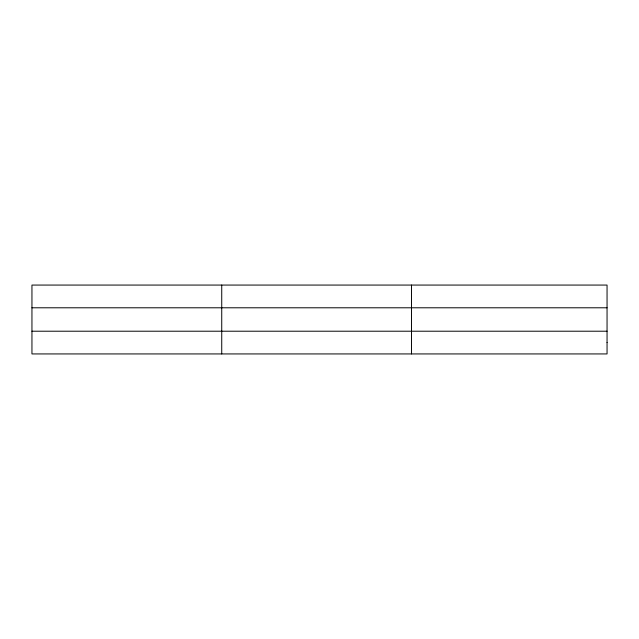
<?xml version="1.0" encoding="UTF-8"?>
<svg xmlns="http://www.w3.org/2000/svg" width="639" height="639" viewBox="0 0 639 639"><rect width="100%" height="100%" fill="white"/><g stroke="black" fill="none" stroke-linecap="round" stroke-linejoin="round"><path stroke-width="0.96" d="M221.733 353.934L221.733 285.066M411.516 353.934L411.516 285.066M31.95 307.79L607.05 307.79M31.95 331.21L607.05 331.21M607.05 342.568L607.05 353.934L31.95 353.934L31.95 285.066L607.05 285.066L607.05 342.568"/></g></svg>
